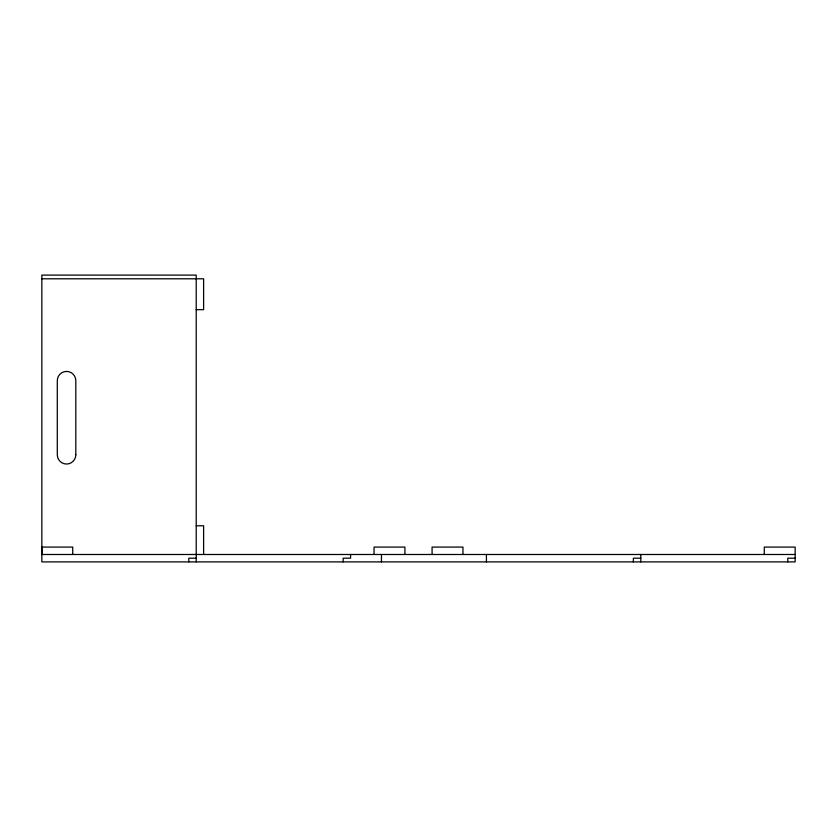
<?xml version="1.0" encoding="UTF-8"?>
<svg xmlns="http://www.w3.org/2000/svg" width="837" height="837" viewBox="0 0 837 837"><rect width="100%" height="100%" fill="white"/><g stroke="black" fill="none" stroke-linecap="round" stroke-linejoin="round"><path stroke-width="1.26" d="M41.85 278.794L203.621 278.805L203.621 309.68L196.214 309.68M196.214 525.782L203.621 525.782L203.621 554.084M795.15 554.492L41.85 554.492L41.85 547.084L72.725 547.084L72.725 554.492M196.214 558.195L188.806 558.195L188.806 561.899M640.786 558.195L633.379 558.195L633.379 561.899M795.15 558.195L787.743 558.195L787.743 561.899M764.275 554.492L764.275 547.084L795.15 547.084L795.15 561.899L41.85 561.899L41.85 275.101L196.214 275.101L196.214 554.084M640.786 554.492L640.786 561.899M486.423 554.492L486.423 561.899M462.955 554.492L462.955 547.084L432.08 547.084L432.08 554.492M404.92 554.492L404.92 547.084L374.045 547.084L374.045 554.492M381.452 554.492L381.452 561.899M350.577 554.492L350.577 558.195L343.17 558.195L343.17 561.899M196.214 554.492L196.214 561.899M75.811 454.773L75.811 380.678A9.259 9.259 0 0 0 66.552 371.419A9.259 9.259 0 0 0 57.293 380.678L57.293 454.773A9.259 9.259 0 0 0 66.552 464.033A9.259 9.259 0 0 0 75.811 454.773"/></g></svg>
